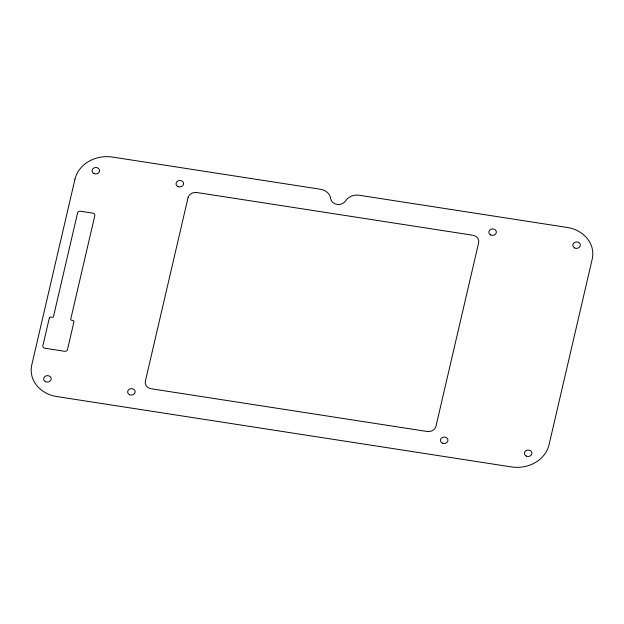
<?xml version="1.0" encoding="UTF-8"?>
<svg xmlns="http://www.w3.org/2000/svg" width="624" height="624" viewBox="0 0 624 624"><rect width="100%" height="100%" fill="white"/><g stroke="black" fill="none" stroke-linecap="round" stroke-linejoin="round"><path stroke-width="0.94" d="M74.981 179.143L31.808 364.798A31.918 27.331 -3.6 0 0 56.831 396.552L511.477 466.931A31.918 27.331 -3.6 0 0 549.019 444.857L592.192 259.202A31.918 27.331 -3.6 0 0 567.169 227.448L359.057 195.226A12.566 10.756 -3.6 0 0 345.579 200.842A7.979 6.833 -3.6 0 1 337.022 204.399A7.979 6.833 -3.6 0 1 330.658 198.533A12.566 10.756 -3.6 0 0 320.635 189.283L112.523 157.069A31.918 27.331 -3.6 0 0 74.981 179.143M49.335 317.944L42.877 345.735A2.512 2.153 -3.6 0 0 44.842 348.231L64.545 351.281A2.512 2.153 -3.6 0 0 67.501 349.549L73.967 321.758A1.256 1.076 -3.6 0 0 72.985 320.51L71.752 320.315A1.256 1.076 -3.6 0 1 70.769 319.067L94.817 215.639A2.512 2.153 -3.6 0 0 92.851 213.143L80.535 211.232A2.512 2.153 -3.6 0 0 77.579 212.971L53.524 316.399A1.256 1.076 -3.6 0 1 52.049 317.265L50.817 317.078A1.256 1.076 -3.6 0 0 49.335 317.944M188.027 197.738L145.345 381.272A7.543 6.458 -3.6 0 0 151.258 388.775L427.105 431.473A7.543 6.458 -3.6 0 0 435.973 426.262L478.655 242.728A7.543 6.458 -3.6 0 0 472.742 235.225L196.895 192.527A7.543 6.458 -3.6 0 0 188.027 197.738M129.574 394.703A3.767 3.229 -3.6 0 0 135.174 391.732A3.767 3.229 -3.6 0 0 129.464 389.111A3.767 3.229 -3.6 0 0 129.574 394.703M442.369 443.126A3.767 3.229 -3.6 0 0 447.962 440.154A3.767 3.229 -3.6 0 0 442.26 437.533A3.767 3.229 -3.6 0 0 442.369 443.126M177.973 186.584A3.767 3.229 -3.6 0 0 183.573 183.612A3.767 3.229 -3.6 0 0 177.863 180.991A3.767 3.229 -3.6 0 0 177.973 186.584M490.768 235.006A3.767 3.229 -3.6 0 0 496.361 232.034A3.767 3.229 -3.6 0 0 490.659 229.414A3.767 3.229 -3.6 0 0 490.768 235.006M526.352 456.121A3.767 3.229 -3.6 0 0 531.944 453.157A3.767 3.229 -3.6 0 0 526.243 450.536A3.767 3.229 -3.6 0 0 526.352 456.121M574.751 248.001A3.767 3.229 -3.6 0 0 580.343 245.029A3.767 3.229 -3.6 0 0 574.642 242.408A3.767 3.229 -3.6 0 0 574.751 248.001M93.99 173.581A3.767 3.229 -3.6 0 0 99.59 170.609A3.767 3.229 -3.6 0 0 93.881 167.989A3.767 3.229 -3.6 0 0 93.99 173.581M45.591 381.709A3.767 3.229 -3.6 0 0 51.191 378.737A3.767 3.229 -3.6 0 0 45.482 376.116A3.767 3.229 -3.6 0 0 45.591 381.709"/></g></svg>
